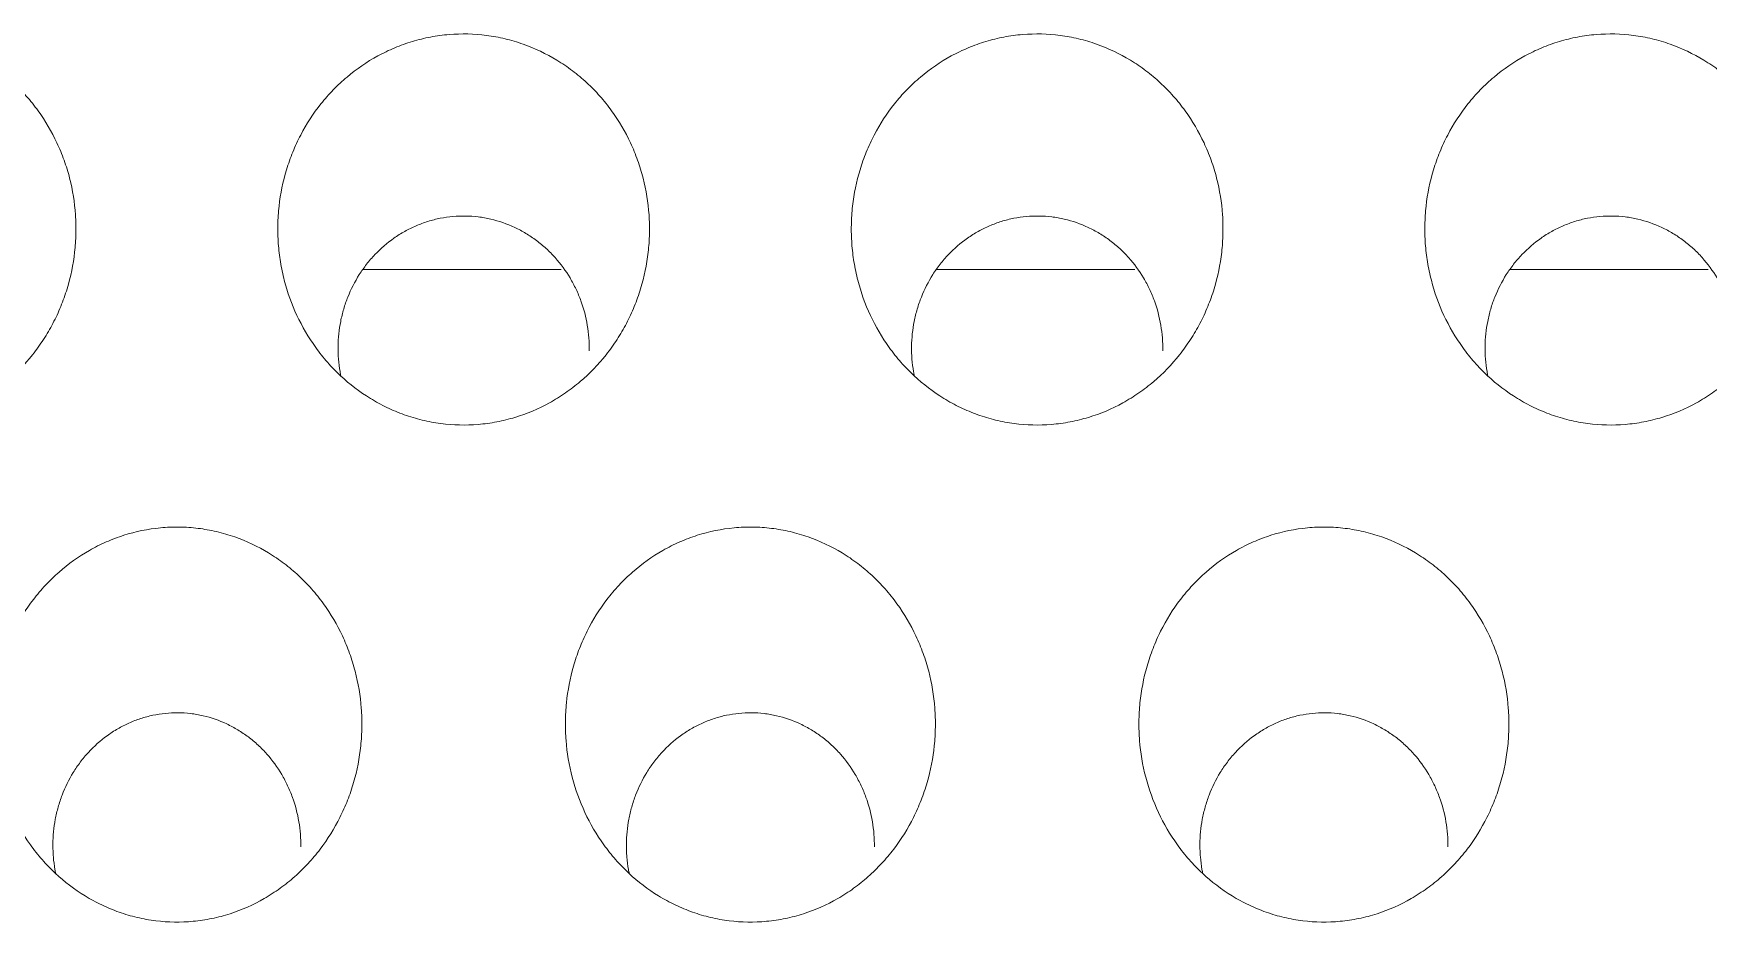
# Model space of a CAD drawing. Header units: inches. Extents: x 3778 to 56227, y -16914 to 35091.
# Drawn here: x 42605.61 to 42614.34, y -12669.03 to -12664.4 of the extents above; entities that cross this region are included whole.
import ezdxf

# ---------------------------------------------------------------- set-up
doc = ezdxf.new("R2010")
doc.units = ezdxf.units.IN
doc.header["$LTSCALE"] = 100
doc.header["$MEASUREMENT"] = 0
doc.layers.add('2-con', color=2, linetype='Continuous')
doc.layers.add('mark-B', color=2, linetype='Continuous', lineweight=20)

# ---------------------------------------------------------------- blocks, each defined once
blk = doc.blocks.new('무풍1WAY 대형')
at = {"layer": 'mark-B'}
for p, q in [((70.7452, -413.3262), (69.7116, -413.3262)), ((73.7329, -413.3262), (72.6993, -413.3262)), ((76.7206, -413.3262), (75.687, -413.3262))]:
    blk.add_line(p, q, dxfattribs=at)
for points, knots in [([(72.4768, -410.3292), (72.5153, -410.3826), (72.5479, -410.4387), (72.6027, -410.5559), (72.6249, -410.617), (72.6582, -410.7441), (72.6689, -410.8083), (72.6765, -410.9052), (72.6776, -410.9377), (72.677, -410.9866), (72.6765, -411.0029), (72.6747, -411.0357), (72.6734, -411.0521), (72.6652, -411.1334), (72.6529, -411.197), (72.6261, -411.2905), (72.6157, -411.3213), (72.592, -411.3821), (72.5786, -411.4123), (72.5348, -411.4998), (72.5006, -411.5547), (72.4414, -411.632), (72.4204, -411.6569), (72.3869, -411.6929), (72.3753, -411.7047), (72.3519, -411.7275), (72.3399, -411.7386), (72.2787, -411.7923), (72.2261, -411.83), (72.1553, -411.8703), (72.1409, -411.878), (72.1116, -411.8928), (72.0966, -411.8998), (72.0516, -411.9196), (72.021, -411.9311), (71.9282, -411.9606), (71.8645, -411.9737), (71.7825, -411.9815), (71.766, -411.9826), (71.7333, -411.9839), (71.717, -411.9841), (71.6681, -411.9834), (71.6033, -411.979), (71.539, -411.9676), (71.491, -411.9564), (71.475, -411.9522), (71.4435, -411.9431), (71.4279, -411.9381), (71.3509, -411.9112), (71.2921, -411.8834), (71.222, -411.841), (71.2081, -411.8321), (71.1809, -411.8136), (71.141, -411.785), (71.0787, -411.7327), (71.0332, -411.6861), (70.9899, -411.6372), (70.9693, -411.6114), (70.9117, -411.5319), (70.8789, -411.4759), (70.8443, -411.4022), (70.8378, -411.3873), (70.8253, -411.3571), (70.8194, -411.3417), (70.8027, -411.2954), (70.793, -411.2642), (70.7685, -411.1698), (70.7579, -411.1058), (70.7505, -411.0081), (70.7495, -410.9751), (70.7505, -410.9098), (70.7524, -410.8774), (70.7624, -410.7806), (70.7747, -410.7169), (70.7975, -410.6382), (70.8025, -410.6225), (70.813, -410.5914), (70.8298, -410.5454), (70.8496, -410.5009), (70.8931, -410.414), (70.9273, -410.3588), (70.9871, -410.2803), (71.0082, -410.2552), (71.0525, -410.2075), (71.0989, -410.1622), (71.1495, -410.1216), (71.1892, -410.093), (71.2027, -410.0838), (71.2303, -410.066), (71.2444, -410.0574), (71.3155, -410.0165), (71.3749, -409.9902), (71.4678, -409.9603), (71.4993, -409.952), (71.5477, -409.942), (71.564, -409.9391), (71.5964, -409.9342), (71.6126, -409.9322), (71.6937, -409.9246), (71.7588, -409.9254), (71.8402, -409.9355), (71.8566, -409.938), (71.8889, -409.9438), (71.937, -409.9538), (72.0151, -409.9768), (72.0754, -410.0018), (72.1198, -410.0229), (72.1345, -410.0304), (72.1634, -410.0461), (72.1776, -410.0543), (72.2473, -410.0971), (72.299, -410.1366), (72.3708, -410.2036), (72.3937, -410.2273), (72.4371, -410.2767), (72.4576, -410.3025), (72.4768, -410.3292)], [0, 0, 0, 0, 0.03125, 0.03125, 0.0625, 0.0625, 0.09375, 0.09375, 0.109375, 0.109375, 0.117188, 0.117188, 0.125, 0.125, 0.15625, 0.15625, 0.171875, 0.171875, 0.1875, 0.1875, 0.21875, 0.21875, 0.234375, 0.234375, 0.242188, 0.242188, 0.25, 0.25, 0.28125, 0.28125, 0.289063, 0.289063, 0.296875, 0.296875, 0.3125, 0.3125, 0.34375, 0.34375, 0.351563, 0.351563, 0.359375, 0.359375, 0.375, 0.390625, 0.390625, 0.398438, 0.398438, 0.40625, 0.40625, 0.4375, 0.4375, 0.445313, 0.445313, 0.453125, 0.46875, 0.484375, 0.484375, 0.5, 0.5, 0.53125, 0.53125, 0.539063, 0.539063, 0.546875, 0.546875, 0.5625, 0.5625, 0.59375, 0.59375, 0.609375, 0.609375, 0.625, 0.625, 0.65625, 0.65625, 0.664063, 0.664063, 0.671875, 0.6875, 0.6875, 0.71875, 0.71875, 0.734375, 0.734375, 0.75, 0.765625, 0.765625, 0.773438, 0.773438, 0.78125, 0.78125, 0.8125, 0.8125, 0.828125, 0.828125, 0.835938, 0.835938, 0.84375, 0.84375, 0.875, 0.875, 0.882813, 0.882813, 0.890625, 0.90625, 0.921875, 0.921875, 0.929688, 0.929688, 0.9375, 0.9375, 0.96875, 0.96875, 0.984375, 0.984375, 1, 1, 1, 1]), ([(75.4644, -410.3292), (75.5028, -410.3826), (75.5355, -410.4387), (75.5903, -410.5559), (75.6124, -410.617), (75.6457, -410.7441), (75.6565, -410.8083), (75.664, -410.9052), (75.6651, -410.9377), (75.6646, -410.9866), (75.664, -411.0029), (75.6622, -411.0357), (75.6609, -411.0521), (75.6527, -411.1334), (75.6405, -411.197), (75.6136, -411.2905), (75.6032, -411.3213), (75.5795, -411.3821), (75.5662, -411.4123), (75.5224, -411.4998), (75.4881, -411.5547), (75.429, -411.632), (75.408, -411.6569), (75.3744, -411.6929), (75.3629, -411.7047), (75.3394, -411.7275), (75.3274, -411.7386), (75.2663, -411.7923), (75.2136, -411.83), (75.1428, -411.8703), (75.1284, -411.878), (75.0991, -411.8928), (75.0842, -411.8998), (75.0391, -411.9196), (75.0086, -411.9311), (74.9157, -411.9606), (74.852, -411.9737), (74.77, -411.9815), (74.7536, -411.9826), (74.7209, -411.9839), (74.7045, -411.9841), (74.6557, -411.9834), (74.5908, -411.979), (74.5265, -411.9676), (74.4785, -411.9564), (74.4625, -411.9522), (74.431, -411.9431), (74.4154, -411.9381), (74.3384, -411.9112), (74.2796, -411.8834), (74.2095, -411.841), (74.1957, -411.8321), (74.1685, -411.8136), (74.1286, -411.785), (74.0663, -411.7327), (74.0208, -411.6861), (73.9775, -411.6372), (73.9568, -411.6114), (73.8993, -411.5319), (73.8664, -411.4759), (73.8319, -411.4022), (73.8253, -411.3873), (73.8128, -411.3571), (73.8069, -411.3417), (73.7902, -411.2954), (73.7806, -411.2642), (73.756, -411.1698), (73.7454, -411.1058), (73.7381, -411.0081), (73.7371, -410.9751), (73.738, -410.9098), (73.7399, -410.8774), (73.75, -410.7806), (73.7623, -410.7169), (73.7851, -410.6382), (73.79, -410.6225), (73.8005, -410.5914), (73.8173, -410.5454), (73.8371, -410.5009), (73.8806, -410.414), (73.9149, -410.3588), (73.9747, -410.2803), (73.9958, -410.2552), (74.04, -410.2075), (74.0864, -410.1622), (74.1371, -410.1216), (74.1768, -410.093), (74.1903, -410.0838), (74.2179, -410.066), (74.232, -410.0574), (74.3031, -410.0165), (74.3625, -409.9902), (74.4553, -409.9603), (74.4869, -409.952), (74.5353, -409.942), (74.5515, -409.9391), (74.5839, -409.9342), (74.6002, -409.9322), (74.6813, -409.9246), (74.7463, -409.9254), (74.8278, -409.9355), (74.8441, -409.938), (74.8765, -409.9438), (74.9246, -409.9538), (75.0027, -409.9768), (75.063, -410.0018), (75.1074, -410.0229), (75.122, -410.0304), (75.151, -410.0461), (75.1652, -410.0543), (75.2349, -410.0971), (75.2866, -410.1366), (75.3583, -410.2036), (75.3813, -410.2273), (75.4247, -410.2767), (75.4451, -410.3025), (75.4644, -410.3292)], [0, 0, 0, 0, 0.03125, 0.03125, 0.0625, 0.0625, 0.09375, 0.09375, 0.109375, 0.109375, 0.117187, 0.117187, 0.125, 0.125, 0.15625, 0.15625, 0.171875, 0.171875, 0.1875, 0.1875, 0.21875, 0.21875, 0.234375, 0.234375, 0.242187, 0.242187, 0.25, 0.25, 0.28125, 0.28125, 0.289062, 0.289062, 0.296875, 0.296875, 0.3125, 0.3125, 0.34375, 0.34375, 0.351562, 0.351562, 0.359375, 0.359375, 0.375, 0.390625, 0.390625, 0.398437, 0.398437, 0.40625, 0.40625, 0.4375, 0.4375, 0.445312, 0.445312, 0.453125, 0.46875, 0.484375, 0.484375, 0.5, 0.5, 0.53125, 0.53125, 0.539062, 0.539062, 0.546875, 0.546875, 0.5625, 0.5625, 0.59375, 0.59375, 0.609375, 0.609375, 0.625, 0.625, 0.65625, 0.65625, 0.664062, 0.664062, 0.671875, 0.6875, 0.6875, 0.71875, 0.71875, 0.734375, 0.734375, 0.75, 0.765625, 0.765625, 0.773438, 0.773438, 0.78125, 0.78125, 0.8125, 0.8125, 0.828125, 0.828125, 0.835938, 0.835938, 0.84375, 0.84375, 0.875, 0.875, 0.882813, 0.882813, 0.890625, 0.90625, 0.921875, 0.921875, 0.929688, 0.929688, 0.9375, 0.9375, 0.96875, 0.96875, 0.984375, 0.984375, 1, 1, 1, 1]), ([(78.4519, -410.3292), (78.4903, -410.3826), (78.523, -410.4387), (78.5778, -410.5559), (78.6, -410.617), (78.6333, -410.7441), (78.644, -410.8083), (78.6516, -410.9052), (78.6527, -410.9377), (78.6521, -410.9866), (78.6516, -411.0029), (78.6498, -411.0357), (78.6485, -411.0521), (78.6403, -411.1334), (78.628, -411.197), (78.6012, -411.2905), (78.5908, -411.3213), (78.5671, -411.3821), (78.5537, -411.4123), (78.5099, -411.4998), (78.4757, -411.5547), (78.4165, -411.632), (78.3955, -411.6569), (78.362, -411.6929), (78.3504, -411.7047), (78.3269, -411.7275), (78.315, -411.7386), (78.2538, -411.7923), (78.2011, -411.83), (78.1304, -411.8703), (78.116, -411.878), (78.0867, -411.8928), (78.0717, -411.8998), (78.0266, -411.9196), (77.9961, -411.9311), (77.9033, -411.9606), (77.8396, -411.9737), (77.7576, -411.9815), (77.7411, -411.9826), (77.7084, -411.9839), (77.6921, -411.9841), (77.6432, -411.9834), (77.5784, -411.979), (77.5141, -411.9676), (77.4661, -411.9564), (77.4501, -411.9522), (77.4186, -411.9431), (77.403, -411.9381), (77.326, -411.9112), (77.2672, -411.8834), (77.1971, -411.841), (77.1832, -411.8321), (77.156, -411.8136), (77.1161, -411.785), (77.0538, -411.7327), (77.0083, -411.6861), (76.965, -411.6372), (76.9444, -411.6114), (76.8868, -411.5319), (76.854, -411.4759), (76.8194, -411.4022), (76.8129, -411.3873), (76.8004, -411.3571), (76.7944, -411.3417), (76.7778, -411.2954), (76.7681, -411.2642), (76.7436, -411.1698), (76.733, -411.1058), (76.7256, -411.0081), (76.7246, -410.9751), (76.7256, -410.9098), (76.7275, -410.8774), (76.7375, -410.7806), (76.7498, -410.7169), (76.7726, -410.6382), (76.7776, -410.6225), (76.7881, -410.5914), (76.8049, -410.5454), (76.8247, -410.5009), (76.8682, -410.414), (76.9024, -410.3588), (76.9622, -410.2803), (76.9833, -410.2552), (77.0276, -410.2075), (77.074, -410.1622), (77.1246, -410.1216), (77.1643, -410.093), (77.1778, -410.0838), (77.2054, -410.066), (77.2195, -410.0574), (77.2906, -410.0165), (77.35, -409.9902), (77.4429, -409.9603), (77.4744, -409.952), (77.5228, -409.942), (77.5391, -409.9391), (77.5715, -409.9342), (77.5877, -409.9322), (77.6688, -409.9246), (77.7339, -409.9254), (77.8153, -409.9355), (77.8317, -409.938), (77.864, -409.9438), (77.9121, -409.9538), (77.9902, -409.9768), (78.0505, -410.0018), (78.0949, -410.0229), (78.1096, -410.0304), (78.1385, -410.0461), (78.1527, -410.0543), (78.2224, -410.0971), (78.2741, -410.1366), (78.3458, -410.2036), (78.3688, -410.2273), (78.4122, -410.2767), (78.4327, -410.3025), (78.4519, -410.3292)], [0, 0, 0, 0, 0.03125, 0.03125, 0.0625, 0.0625, 0.09375, 0.09375, 0.109375, 0.109375, 0.117188, 0.117188, 0.125, 0.125, 0.15625, 0.15625, 0.171875, 0.171875, 0.1875, 0.1875, 0.21875, 0.21875, 0.234375, 0.234375, 0.242188, 0.242188, 0.25, 0.25, 0.28125, 0.28125, 0.289063, 0.289063, 0.296875, 0.296875, 0.3125, 0.3125, 0.34375, 0.34375, 0.351563, 0.351563, 0.359375, 0.359375, 0.375, 0.390625, 0.390625, 0.398438, 0.398438, 0.40625, 0.40625, 0.4375, 0.4375, 0.445313, 0.445313, 0.453125, 0.46875, 0.484375, 0.484375, 0.5, 0.5, 0.53125, 0.53125, 0.539063, 0.539063, 0.546875, 0.546875, 0.5625, 0.5625, 0.59375, 0.59375, 0.609375, 0.609375, 0.625, 0.625, 0.65625, 0.65625, 0.664063, 0.664063, 0.671875, 0.6875, 0.6875, 0.71875, 0.71875, 0.734375, 0.734375, 0.75, 0.765625, 0.765625, 0.773437, 0.773437, 0.78125, 0.78125, 0.8125, 0.8125, 0.828125, 0.828125, 0.835937, 0.835937, 0.84375, 0.84375, 0.875, 0.875, 0.882812, 0.882812, 0.890625, 0.90625, 0.921875, 0.921875, 0.929687, 0.929687, 0.9375, 0.9375, 0.96875, 0.96875, 0.984375, 0.984375, 1, 1, 1, 1]), ([(72.3448, -410.1795), (72.3462, -410.1866), (72.3475, -410.1937), (72.3525, -410.2223), (72.3552, -410.244), (72.3579, -410.2769), (72.3585, -410.2879), (72.3593, -410.3099), (72.3595, -410.3209), (72.3591, -410.3756), (72.3549, -410.4189), (72.3429, -410.4833), (72.3379, -410.5046), (72.326, -410.547), (72.3191, -410.5679), (72.2956, -410.6291), (72.2765, -410.6681), (72.2479, -410.7146), (72.242, -410.7238), (72.2296, -410.742), (72.2232, -410.751), (72.2033, -410.7774), (72.1892, -410.7942), (72.145, -410.8424), (72.1126, -410.8714), (72.0594, -410.9101), (72.0407, -410.9222), (72.0027, -410.9443), (71.9639, -410.9642), (71.9232, -410.9799), (71.8817, -410.9934), (71.8604, -410.9991), (71.7954, -411.0128), (71.7519, -411.0171), (71.6864, -411.0166), (71.6645, -411.0152), (71.6316, -411.0113), (71.6206, -411.0097), (71.5989, -411.0059), (71.5882, -411.0038), (71.5348, -410.9915), (71.4935, -410.9772), (71.4436, -410.9538), (71.4337, -410.9488), (71.4143, -410.9384), (71.3856, -410.9221), (71.3404, -410.8915), (71.3068, -410.8634), (71.2745, -410.8335), (71.259, -410.8176), (71.2154, -410.7684), (71.1898, -410.733), (71.1619, -410.6859), (71.1565, -410.6763), (71.1462, -410.6568), (71.1413, -410.6469), (71.1272, -410.617), (71.1189, -410.5968), (71.0965, -410.5353), (71.0854, -410.4931), (71.0744, -410.4279), (71.0717, -410.406), (71.0682, -410.3621), (71.0675, -410.3401), (71.0677, -410.318)], [0, 0, 0, 0, 0.009669, 0.009669, 0.038797, 0.038797, 0.053361, 0.053361, 0.067924, 0.067924, 0.126179, 0.126179, 0.155306, 0.155306, 0.184434, 0.184434, 0.242688, 0.242688, 0.257252, 0.257252, 0.271816, 0.271816, 0.300943, 0.300943, 0.359198, 0.359198, 0.388325, 0.388325, 0.417453, 0.44658, 0.44658, 0.475707, 0.475707, 0.533962, 0.533962, 0.563089, 0.563089, 0.577653, 0.577653, 0.592217, 0.592217, 0.650472, 0.650472, 0.665035, 0.665035, 0.679599, 0.708726, 0.737854, 0.737854, 0.766981, 0.766981, 0.825236, 0.825236, 0.839799, 0.839799, 0.854363, 0.854363, 0.883491, 0.883491, 0.941745, 0.941745, 0.970873, 0.970873, 1, 1, 1, 1]), ([(75.3323, -410.1795), (75.3337, -410.1866), (75.3351, -410.1937), (75.34, -410.2223), (75.3428, -410.244), (75.3454, -410.2769), (75.3461, -410.2879), (75.3469, -410.3099), (75.3471, -410.3209), (75.3466, -410.3756), (75.3425, -410.4189), (75.3305, -410.4833), (75.3255, -410.5046), (75.3135, -410.547), (75.3066, -410.5679), (75.2832, -410.6291), (75.264, -410.6681), (75.2355, -410.7146), (75.2295, -410.7238), (75.2172, -410.742), (75.2107, -410.751), (75.1908, -410.7774), (75.1768, -410.7942), (75.1325, -410.8424), (75.1001, -410.8714), (75.0469, -410.9101), (75.0283, -410.9222), (74.9903, -410.9443), (74.9514, -410.9642), (74.9108, -410.9799), (74.8692, -410.9934), (74.8479, -410.9991), (74.783, -411.0128), (74.7395, -411.0171), (74.674, -411.0166), (74.6521, -411.0152), (74.6192, -411.0113), (74.6082, -411.0097), (74.5865, -411.0059), (74.5757, -411.0038), (74.5224, -410.9915), (74.4811, -410.9772), (74.4312, -410.9538), (74.4213, -410.9488), (74.4018, -410.9384), (74.3732, -410.9221), (74.328, -410.8915), (74.2944, -410.8634), (74.2621, -410.8335), (74.2466, -410.8176), (74.2029, -410.7684), (74.1773, -410.733), (74.1494, -410.6859), (74.1441, -410.6763), (74.1338, -410.6568), (74.1288, -410.6469), (74.1148, -410.617), (74.1064, -410.5968), (74.0841, -410.5353), (74.073, -410.4931), (74.0619, -410.4279), (74.0592, -410.406), (74.0558, -410.3621), (74.0551, -410.3401), (74.0553, -410.318)], [0, 0, 0, 0, 0.009669, 0.009669, 0.038797, 0.038797, 0.053361, 0.053361, 0.067924, 0.067924, 0.126179, 0.126179, 0.155306, 0.155306, 0.184434, 0.184434, 0.242688, 0.242688, 0.257252, 0.257252, 0.271816, 0.271816, 0.300943, 0.300943, 0.359198, 0.359198, 0.388325, 0.388325, 0.417453, 0.44658, 0.44658, 0.475707, 0.475707, 0.533962, 0.533962, 0.563089, 0.563089, 0.577653, 0.577653, 0.592217, 0.592217, 0.650472, 0.650472, 0.665035, 0.665035, 0.679599, 0.708726, 0.737854, 0.737854, 0.766981, 0.766981, 0.825236, 0.825236, 0.839799, 0.839799, 0.854363, 0.854363, 0.883491, 0.883491, 0.941745, 0.941745, 0.970873, 0.970873, 1, 1, 1, 1]), ([(78.3199, -410.1795), (78.3213, -410.1866), (78.3226, -410.1937), (78.3275, -410.2223), (78.3303, -410.244), (78.333, -410.2769), (78.3336, -410.2879), (78.3344, -410.3099), (78.3346, -410.3209), (78.3342, -410.3756), (78.33, -410.4189), (78.318, -410.4833), (78.313, -410.5046), (78.3011, -410.547), (78.2942, -410.5679), (78.2707, -410.6291), (78.2516, -410.6681), (78.223, -410.7146), (78.2171, -410.7238), (78.2047, -410.742), (78.1983, -410.751), (78.1784, -410.7774), (78.1643, -410.7942), (78.1201, -410.8424), (78.0877, -410.8714), (78.0345, -410.9101), (78.0158, -410.9222), (77.9778, -410.9443), (77.9389, -410.9642), (77.8983, -410.9799), (77.8567, -410.9934), (77.8355, -410.9991), (77.7705, -411.0128), (77.727, -411.0171), (77.6615, -411.0166), (77.6396, -411.0152), (77.6067, -411.0113), (77.5957, -411.0097), (77.574, -411.0059), (77.5633, -411.0038), (77.5099, -410.9915), (77.4686, -410.9772), (77.4187, -410.9538), (77.4088, -410.9488), (77.3894, -410.9384), (77.3607, -410.9221), (77.3155, -410.8915), (77.2819, -410.8634), (77.2496, -410.8335), (77.2341, -410.8176), (77.1905, -410.7684), (77.1649, -410.733), (77.137, -410.6859), (77.1316, -410.6763), (77.1213, -410.6568), (77.1164, -410.6469), (77.1023, -410.617), (77.094, -410.5968), (77.0716, -410.5353), (77.0605, -410.4931), (77.0495, -410.4279), (77.0468, -410.406), (77.0433, -410.3621), (77.0426, -410.3401), (77.0428, -410.318)], [0, 0, 0, 0, 0.009669, 0.009669, 0.038797, 0.038797, 0.053361, 0.053361, 0.067924, 0.067924, 0.126179, 0.126179, 0.155306, 0.155306, 0.184434, 0.184434, 0.242688, 0.242688, 0.257252, 0.257252, 0.271816, 0.271816, 0.300943, 0.300943, 0.359198, 0.359198, 0.388325, 0.388325, 0.417453, 0.44658, 0.44658, 0.475707, 0.475707, 0.533962, 0.533962, 0.563089, 0.563089, 0.577653, 0.577653, 0.592217, 0.592217, 0.650472, 0.650472, 0.665035, 0.665035, 0.679599, 0.708726, 0.737854, 0.737854, 0.766981, 0.766981, 0.825236, 0.825236, 0.839799, 0.839799, 0.854363, 0.854363, 0.883491, 0.883491, 0.941745, 0.941745, 0.970873, 0.970873, 1, 1, 1, 1]), ([(70.9903, -412.9192), (71.0287, -412.9724), (71.0613, -413.0283), (71.1157, -413.145), (71.1376, -413.2059), (71.1621, -413.3009), (71.1688, -413.3328), (71.1792, -413.3967), (71.1867, -413.4609), (71.1884, -413.5256), (71.1874, -413.5743), (71.1867, -413.5905), (71.1846, -413.6231), (71.1831, -413.6394), (71.1741, -413.7203), (71.1611, -413.7836), (71.133, -413.8762), (71.1222, -413.9068), (71.1037, -413.952), (71.0972, -413.967), (71.0834, -413.9967), (71.0762, -414.0113), (71.0386, -414.0832), (71.0035, -414.1373), (70.943, -414.2133), (70.9216, -414.2377), (70.8874, -414.273), (70.8757, -414.2845), (70.8518, -414.3067), (70.8397, -414.3175), (70.7777, -414.3698), (70.7244, -414.4064), (70.6529, -414.4454), (70.6384, -414.4528), (70.6088, -414.467), (70.5938, -414.4738), (70.5486, -414.4926), (70.4874, -414.5145), (70.4244, -414.5299), (70.3765, -414.539), (70.3605, -414.5416), (70.3281, -414.546), (70.3117, -414.5478), (70.2298, -414.5545), (70.1648, -414.5529), (70.0682, -414.5403), (70.0361, -414.5344), (69.9883, -414.523), (69.9723, -414.5187), (69.941, -414.5095), (69.9254, -414.5044), (69.8487, -414.4773), (69.7901, -414.4495), (69.7202, -414.4071), (69.7064, -414.3982), (69.6793, -414.3798), (69.6395, -414.3513), (69.5774, -414.2992), (69.532, -414.2528), (69.4996, -414.2162), (69.4891, -414.2038), (69.4686, -414.1782), (69.4587, -414.1652), (69.4108, -414.0992), (69.3781, -414.0434), (69.3369, -413.9553), (69.3245, -413.9252), (69.3024, -413.8636), (69.2929, -413.8325), (69.2689, -413.7384), (69.2586, -413.6746), (69.252, -413.5773), (69.2512, -413.5445), (69.2527, -413.4794), (69.2549, -413.4471), (69.266, -413.3509), (69.279, -413.2875), (69.3028, -413.2094), (69.308, -413.1938), (69.3189, -413.1631), (69.3364, -413.1175), (69.3704, -413.0442), (69.403, -412.9884), (69.4294, -412.9476), (69.4385, -412.9341), (69.4576, -412.9076), (69.4674, -412.8946), (69.5184, -412.8303), (69.5634, -412.7837), (69.6373, -412.7209), (69.663, -412.7011), (69.7032, -412.6733), (69.7169, -412.6643), (69.7448, -412.647), (69.759, -412.6388), (69.8306, -412.5994), (69.8903, -412.5742), (69.9835, -412.5459), (70.0153, -412.538), (70.0799, -412.5257), (70.1123, -412.5213), (70.2094, -412.5133), (70.2744, -412.5148), (70.3557, -412.5255), (70.372, -412.5281), (70.4042, -412.5341), (70.4521, -412.5444), (70.5299, -412.5677), (70.59, -412.5927), (70.6343, -412.6139), (70.6489, -412.6214), (70.6777, -412.6371), (70.6919, -412.6453), (70.7614, -412.688), (70.8129, -412.7273), (70.8845, -412.7941), (70.9074, -412.8177), (70.9507, -412.8669), (70.9711, -412.8926), (70.9903, -412.9192)], [0, 0, 0, 0, 0.03125, 0.03125, 0.0625, 0.0625, 0.078125, 0.078125, 0.09375, 0.109375, 0.109375, 0.117187, 0.117187, 0.125, 0.125, 0.15625, 0.15625, 0.171875, 0.171875, 0.179687, 0.179687, 0.1875, 0.1875, 0.21875, 0.21875, 0.234375, 0.234375, 0.242187, 0.242187, 0.25, 0.25, 0.28125, 0.28125, 0.289062, 0.289062, 0.296875, 0.296875, 0.3125, 0.328125, 0.328125, 0.335937, 0.335937, 0.34375, 0.34375, 0.375, 0.375, 0.390625, 0.390625, 0.398437, 0.398437, 0.40625, 0.40625, 0.4375, 0.4375, 0.445312, 0.445312, 0.453125, 0.46875, 0.484375, 0.484375, 0.492187, 0.492187, 0.5, 0.5, 0.53125, 0.53125, 0.546875, 0.546875, 0.5625, 0.5625, 0.59375, 0.59375, 0.609375, 0.609375, 0.625, 0.625, 0.65625, 0.65625, 0.664062, 0.664062, 0.671875, 0.6875, 0.703125, 0.703125, 0.710937, 0.710937, 0.71875, 0.71875, 0.75, 0.75, 0.765625, 0.765625, 0.773437, 0.773437, 0.78125, 0.78125, 0.8125, 0.8125, 0.828125, 0.828125, 0.84375, 0.84375, 0.875, 0.875, 0.882812, 0.882812, 0.890625, 0.90625, 0.921875, 0.921875, 0.929687, 0.929687, 0.9375, 0.9375, 0.96875, 0.96875, 0.984375, 0.984375, 1, 1, 1, 1]), ([(73.9779, -412.9192), (74.0162, -412.9724), (74.0488, -413.0283), (74.1033, -413.145), (74.1251, -413.2059), (74.1497, -413.3009), (74.1564, -413.3328), (74.1668, -413.3967), (74.1742, -413.4609), (74.1759, -413.5256), (74.1749, -413.5743), (74.1742, -413.5905), (74.1721, -413.6231), (74.1707, -413.6394), (74.1616, -413.7203), (74.1486, -413.7836), (74.1205, -413.8762), (74.1097, -413.9068), (74.0913, -413.952), (74.0847, -413.967), (74.071, -413.9967), (74.0638, -414.0113), (74.0262, -414.0832), (73.991, -414.1373), (73.9306, -414.2133), (73.9091, -414.2377), (73.8749, -414.273), (73.8632, -414.2845), (73.8394, -414.3067), (73.8272, -414.3175), (73.7653, -414.3698), (73.712, -414.4064), (73.6405, -414.4454), (73.626, -414.4528), (73.5964, -414.467), (73.5814, -414.4738), (73.5361, -414.4926), (73.4749, -414.5145), (73.412, -414.5299), (73.3641, -414.539), (73.348, -414.5416), (73.3156, -414.546), (73.2993, -414.5478), (73.2174, -414.5545), (73.1524, -414.5529), (73.0558, -414.5403), (73.0237, -414.5344), (72.9758, -414.523), (72.9599, -414.5187), (72.9285, -414.5095), (72.913, -414.5044), (72.8363, -414.4773), (72.7777, -414.4495), (72.7078, -414.4071), (72.6939, -414.3982), (72.6668, -414.3798), (72.627, -414.3513), (72.5649, -414.2992), (72.5196, -414.2528), (72.4872, -414.2162), (72.4766, -414.2038), (72.4561, -414.1782), (72.4462, -414.1652), (72.3984, -414.0992), (72.3656, -414.0434), (72.3244, -413.9553), (72.312, -413.9252), (72.29, -413.8636), (72.2805, -413.8325), (72.2564, -413.7384), (72.2461, -413.6746), (72.2395, -413.5773), (72.2388, -413.5445), (72.2403, -413.4794), (72.2425, -413.4471), (72.2535, -413.3509), (72.2666, -413.2875), (72.2904, -413.2094), (72.2955, -413.1938), (72.3065, -413.1631), (72.3239, -413.1175), (72.358, -413.0442), (72.3905, -412.9884), (72.4169, -412.9476), (72.4261, -412.9341), (72.4451, -412.9076), (72.455, -412.8946), (72.5059, -412.8303), (72.5509, -412.7837), (72.6248, -412.7209), (72.6505, -412.7011), (72.6908, -412.6733), (72.7044, -412.6643), (72.7324, -412.647), (72.7466, -412.6388), (72.8181, -412.5994), (72.8778, -412.5742), (72.9711, -412.5459), (73.0028, -412.538), (73.0674, -412.5257), (73.0998, -412.5213), (73.197, -412.5133), (73.2619, -412.5148), (73.3433, -412.5255), (73.3595, -412.5281), (73.3918, -412.5341), (73.4397, -412.5444), (73.5174, -412.5677), (73.5775, -412.5927), (73.6218, -412.6139), (73.6365, -412.6214), (73.6653, -412.6371), (73.6794, -412.6453), (73.7489, -412.688), (73.8005, -412.7273), (73.872, -412.7941), (73.895, -412.8177), (73.9383, -412.8669), (73.9587, -412.8926), (73.9779, -412.9192)], [0, 0, 0, 0, 0.03125, 0.03125, 0.0625, 0.0625, 0.078125, 0.078125, 0.09375, 0.109375, 0.109375, 0.117188, 0.117188, 0.125, 0.125, 0.15625, 0.15625, 0.171875, 0.171875, 0.179688, 0.179688, 0.1875, 0.1875, 0.21875, 0.21875, 0.234375, 0.234375, 0.242188, 0.242188, 0.25, 0.25, 0.28125, 0.28125, 0.289063, 0.289063, 0.296875, 0.296875, 0.3125, 0.328125, 0.328125, 0.335938, 0.335938, 0.34375, 0.34375, 0.375, 0.375, 0.390625, 0.390625, 0.398438, 0.398438, 0.40625, 0.40625, 0.4375, 0.4375, 0.445313, 0.445313, 0.453125, 0.46875, 0.484375, 0.484375, 0.492188, 0.492188, 0.5, 0.5, 0.53125, 0.53125, 0.546875, 0.546875, 0.5625, 0.5625, 0.59375, 0.59375, 0.609375, 0.609375, 0.625, 0.625, 0.65625, 0.65625, 0.664063, 0.664063, 0.671875, 0.6875, 0.703125, 0.703125, 0.710938, 0.710938, 0.71875, 0.71875, 0.75, 0.75, 0.765625, 0.765625, 0.773438, 0.773438, 0.78125, 0.78125, 0.8125, 0.8125, 0.828125, 0.828125, 0.84375, 0.84375, 0.875, 0.875, 0.882813, 0.882813, 0.890625, 0.90625, 0.921875, 0.921875, 0.929688, 0.929688, 0.9375, 0.9375, 0.96875, 0.96875, 0.984375, 0.984375, 1, 1, 1, 1]), ([(76.9654, -412.9192), (77.0038, -412.9724), (77.0363, -413.0283), (77.0908, -413.145), (77.1127, -413.2059), (77.1372, -413.3009), (77.1439, -413.3328), (77.1543, -413.3967), (77.1618, -413.4609), (77.1635, -413.5256), (77.1625, -413.5743), (77.1618, -413.5905), (77.1597, -413.6231), (77.1582, -413.6394), (77.1492, -413.7203), (77.1362, -413.7836), (77.1081, -413.8762), (77.0973, -413.9068), (77.0788, -413.952), (77.0723, -413.967), (77.0585, -413.9967), (77.0513, -414.0113), (77.0137, -414.0832), (76.9786, -414.1373), (76.9181, -414.2133), (76.8967, -414.2377), (76.8625, -414.273), (76.8508, -414.2845), (76.8269, -414.3067), (76.8148, -414.3175), (76.7528, -414.3698), (76.6995, -414.4064), (76.628, -414.4454), (76.6135, -414.4528), (76.5839, -414.467), (76.5689, -414.4738), (76.5237, -414.4926), (76.4625, -414.5145), (76.3995, -414.5299), (76.3516, -414.539), (76.3356, -414.5416), (76.3032, -414.546), (76.2868, -414.5478), (76.2049, -414.5545), (76.1399, -414.5529), (76.0433, -414.5403), (76.0112, -414.5344), (75.9633, -414.523), (75.9474, -414.5187), (75.9161, -414.5095), (75.9005, -414.5044), (75.8238, -414.4773), (75.7652, -414.4495), (75.6953, -414.4071), (75.6815, -414.3982), (75.6544, -414.3798), (75.6146, -414.3513), (75.5525, -414.2992), (75.5071, -414.2528), (75.4747, -414.2162), (75.4642, -414.2038), (75.4437, -414.1782), (75.4338, -414.1652), (75.3859, -414.0992), (75.3532, -414.0434), (75.312, -413.9553), (75.2996, -413.9252), (75.2775, -413.8636), (75.268, -413.8325), (75.2439, -413.7384), (75.2337, -413.6746), (75.227, -413.5773), (75.2263, -413.5445), (75.2278, -413.4794), (75.23, -413.4471), (75.2411, -413.3509), (75.2541, -413.2875), (75.2779, -413.2094), (75.2831, -413.1938), (75.294, -413.1631), (75.3115, -413.1175), (75.3455, -413.0442), (75.378, -412.9884), (75.4045, -412.9476), (75.4136, -412.9341), (75.4326, -412.9076), (75.4425, -412.8946), (75.4935, -412.8303), (75.5385, -412.7837), (75.6124, -412.7209), (75.6381, -412.7011), (75.6783, -412.6733), (75.692, -412.6643), (75.7199, -412.647), (75.7341, -412.6388), (75.8057, -412.5994), (75.8654, -412.5742), (75.9586, -412.5459), (75.9903, -412.538), (76.055, -412.5257), (76.0874, -412.5213), (76.1845, -412.5133), (76.2495, -412.5148), (76.3308, -412.5255), (76.3471, -412.5281), (76.3793, -412.5341), (76.4272, -412.5444), (76.505, -412.5677), (76.5651, -412.5927), (76.6094, -412.6139), (76.624, -412.6214), (76.6528, -412.6371), (76.667, -412.6453), (76.7365, -412.688), (76.788, -412.7273), (76.8596, -412.7941), (76.8825, -412.8177), (76.9258, -412.8669), (76.9462, -412.8926), (76.9654, -412.9192)], [0, 0, 0, 0, 0.03125, 0.03125, 0.0625, 0.0625, 0.078125, 0.078125, 0.09375, 0.109375, 0.109375, 0.117188, 0.117188, 0.125, 0.125, 0.15625, 0.15625, 0.171875, 0.171875, 0.179688, 0.179688, 0.1875, 0.1875, 0.21875, 0.21875, 0.234375, 0.234375, 0.242188, 0.242188, 0.25, 0.25, 0.28125, 0.28125, 0.289063, 0.289063, 0.296875, 0.296875, 0.3125, 0.328125, 0.328125, 0.335938, 0.335938, 0.34375, 0.34375, 0.375, 0.375, 0.390625, 0.390625, 0.398438, 0.398438, 0.40625, 0.40625, 0.4375, 0.4375, 0.445313, 0.445313, 0.453125, 0.46875, 0.484375, 0.484375, 0.492187, 0.492187, 0.5, 0.5, 0.53125, 0.53125, 0.546875, 0.546875, 0.5625, 0.5625, 0.59375, 0.59375, 0.609375, 0.609375, 0.625, 0.625, 0.65625, 0.65625, 0.664062, 0.664062, 0.671875, 0.6875, 0.703125, 0.703125, 0.710937, 0.710937, 0.71875, 0.71875, 0.75, 0.75, 0.765625, 0.765625, 0.773437, 0.773437, 0.78125, 0.78125, 0.8125, 0.8125, 0.828125, 0.828125, 0.84375, 0.84375, 0.875, 0.875, 0.882812, 0.882812, 0.890625, 0.90625, 0.921875, 0.921875, 0.929687, 0.929687, 0.9375, 0.9375, 0.96875, 0.96875, 0.984375, 0.984375, 1, 1, 1, 1]), ([(79.953, -412.9192), (79.9913, -412.9724), (80.0239, -413.0283), (80.0784, -413.145), (80.1002, -413.2059), (80.1248, -413.3009), (80.1315, -413.3328), (80.1419, -413.3967), (80.1493, -413.4609), (80.151, -413.5256), (80.15, -413.5743), (80.1493, -413.5905), (80.1472, -413.6231), (80.1458, -413.6394), (80.1367, -413.7203), (80.1237, -413.7836), (80.0956, -413.8762), (80.0848, -413.9068), (80.0664, -413.952), (80.0598, -413.967), (80.0461, -413.9967), (80.0389, -414.0113), (80.0013, -414.0832), (79.9661, -414.1373), (79.9057, -414.2133), (79.8842, -414.2377), (79.85, -414.273), (79.8383, -414.2845), (79.8145, -414.3067), (79.8023, -414.3175), (79.7404, -414.3698), (79.6871, -414.4064), (79.6156, -414.4454), (79.601, -414.4528), (79.5715, -414.467), (79.5565, -414.4738), (79.5112, -414.4926), (79.45, -414.5145), (79.3871, -414.5299), (79.3392, -414.539), (79.3231, -414.5416), (79.2907, -414.546), (79.2744, -414.5478), (79.1924, -414.5545), (79.1275, -414.5529), (79.0309, -414.5403), (78.9988, -414.5344), (78.9509, -414.523), (78.935, -414.5187), (78.9036, -414.5095), (78.8881, -414.5044), (78.8114, -414.4773), (78.7527, -414.4495), (78.6829, -414.4071), (78.669, -414.3982), (78.6419, -414.3798), (78.6021, -414.3513), (78.54, -414.2992), (78.4946, -414.2528), (78.4623, -414.2162), (78.4517, -414.2038), (78.4312, -414.1782), (78.4213, -414.1652), (78.3735, -414.0992), (78.3407, -414.0434), (78.2995, -413.9553), (78.2871, -413.9252), (78.2651, -413.8636), (78.2556, -413.8325), (78.2315, -413.7384), (78.2212, -413.6746), (78.2146, -413.5773), (78.2139, -413.5445), (78.2154, -413.4794), (78.2176, -413.4471), (78.2286, -413.3509), (78.2417, -413.2875), (78.2655, -413.2094), (78.2706, -413.1938), (78.2816, -413.1631), (78.299, -413.1175), (78.3331, -413.0442), (78.3656, -412.9884), (78.392, -412.9476), (78.4012, -412.9341), (78.4202, -412.9076), (78.4301, -412.8946), (78.481, -412.8303), (78.526, -412.7837), (78.5999, -412.7209), (78.6256, -412.7011), (78.6659, -412.6733), (78.6795, -412.6643), (78.7075, -412.647), (78.7217, -412.6388), (78.7932, -412.5994), (78.8529, -412.5742), (78.9462, -412.5459), (78.9779, -412.538), (79.0425, -412.5257), (79.0749, -412.5213), (79.1721, -412.5133), (79.237, -412.5148), (79.3183, -412.5255), (79.3346, -412.5281), (79.3668, -412.5341), (79.4147, -412.5444), (79.4925, -412.5677), (79.5526, -412.5927), (79.5969, -412.6139), (79.6116, -412.6214), (79.6404, -412.6371), (79.6545, -412.6453), (79.724, -412.688), (79.7756, -412.7273), (79.8471, -412.7941), (79.8701, -412.8177), (79.9134, -412.8669), (79.9338, -412.8926), (79.953, -412.9192)], [0, 0, 0, 0, 0.03125, 0.03125, 0.0625, 0.0625, 0.078125, 0.078125, 0.09375, 0.109375, 0.109375, 0.117188, 0.117188, 0.125, 0.125, 0.15625, 0.15625, 0.171875, 0.171875, 0.179688, 0.179688, 0.1875, 0.1875, 0.21875, 0.21875, 0.234375, 0.234375, 0.242188, 0.242188, 0.25, 0.25, 0.28125, 0.28125, 0.289063, 0.289063, 0.296875, 0.296875, 0.3125, 0.328125, 0.328125, 0.335938, 0.335938, 0.34375, 0.34375, 0.375, 0.375, 0.390625, 0.390625, 0.398438, 0.398438, 0.40625, 0.40625, 0.4375, 0.4375, 0.445313, 0.445313, 0.453125, 0.46875, 0.484375, 0.484375, 0.492188, 0.492188, 0.5, 0.5, 0.53125, 0.53125, 0.546875, 0.546875, 0.5625, 0.5625, 0.59375, 0.59375, 0.609375, 0.609375, 0.625, 0.625, 0.65625, 0.65625, 0.664063, 0.664063, 0.671875, 0.6875, 0.703125, 0.703125, 0.710937, 0.710937, 0.71875, 0.71875, 0.75, 0.75, 0.765625, 0.765625, 0.773437, 0.773437, 0.78125, 0.78125, 0.8125, 0.8125, 0.828125, 0.828125, 0.84375, 0.84375, 0.875, 0.875, 0.882812, 0.882812, 0.890625, 0.90625, 0.921875, 0.921875, 0.929687, 0.929687, 0.9375, 0.9375, 0.96875, 0.96875, 0.984375, 0.984375, 1, 1, 1, 1]), ([(70.8596, -412.771), (70.8611, -412.7785), (70.8625, -412.786), (70.8675, -412.8151), (70.8701, -412.8369), (70.8735, -412.8808), (70.8742, -412.9031), (70.8733, -412.969), (70.8688, -413.0125), (70.8561, -413.0769), (70.8509, -413.0983), (70.8384, -413.1407), (70.8311, -413.1616), (70.8068, -413.2227), (70.7869, -413.2617), (70.7575, -413.308), (70.7514, -413.3171), (70.7387, -413.3351), (70.732, -413.3441), (70.7116, -413.3702), (70.6972, -413.3869), (70.6519, -413.4345), (70.6188, -413.4631), (70.5646, -413.5012), (70.5457, -413.5131), (70.5072, -413.5346), (70.4677, -413.5539), (70.4266, -413.5692), (70.3951, -413.579), (70.3845, -413.582), (70.363, -413.5874), (70.3522, -413.5899), (70.2977, -413.6007), (70.2539, -413.6046), (70.1879, -413.6036), (70.1659, -413.6021), (70.1328, -413.598), (70.1218, -413.5964), (70.1, -413.5925), (70.0892, -413.5903), (70.0355, -413.5778), (69.994, -413.5634), (69.9438, -413.5399), (69.9338, -413.5349), (69.9143, -413.5245), (69.8854, -413.5082), (69.8399, -413.4775), (69.8061, -413.4494), (69.7735, -413.4196), (69.7579, -413.4037), (69.7138, -413.3544), (69.6879, -413.319), (69.6598, -413.2717), (69.6544, -413.2621), (69.644, -413.2426), (69.639, -413.2327), (69.6248, -413.2027), (69.6164, -413.1824), (69.5939, -413.1206), (69.5828, -413.0783), (69.5719, -413.0129), (69.5692, -412.9909), (69.566, -412.9468), (69.5653, -412.9247), (69.5657, -412.9025)], [0, 0, 0, 0, 0.010161, 0.010161, 0.039274, 0.039274, 0.068387, 0.068387, 0.126613, 0.126613, 0.155725, 0.155725, 0.184838, 0.184838, 0.243064, 0.243064, 0.257621, 0.257621, 0.272177, 0.272177, 0.30129, 0.30129, 0.359516, 0.359516, 0.388629, 0.388629, 0.417742, 0.446855, 0.446855, 0.461411, 0.461411, 0.475968, 0.475968, 0.534193, 0.534193, 0.563306, 0.563306, 0.577863, 0.577863, 0.592419, 0.592419, 0.650645, 0.650645, 0.665201, 0.665201, 0.679758, 0.708871, 0.737984, 0.737984, 0.767097, 0.767097, 0.825323, 0.825323, 0.839879, 0.839879, 0.854435, 0.854435, 0.883548, 0.883548, 0.941774, 0.941774, 0.970887, 0.970887, 1, 1, 1, 1]), ([(73.8472, -412.771), (73.8487, -412.7785), (73.8501, -412.786), (73.855, -412.8151), (73.8577, -412.8369), (73.8611, -412.8808), (73.8618, -412.9031), (73.8609, -412.969), (73.8563, -413.0125), (73.8436, -413.0769), (73.8384, -413.0983), (73.8259, -413.1407), (73.8187, -413.1616), (73.7943, -413.2227), (73.7745, -413.2617), (73.7451, -413.308), (73.7389, -413.3171), (73.7262, -413.3351), (73.7196, -413.3441), (73.6991, -413.3702), (73.6848, -413.3869), (73.6395, -413.4345), (73.6064, -413.4631), (73.5522, -413.5012), (73.5332, -413.5131), (73.4947, -413.5346), (73.4553, -413.5539), (73.4142, -413.5692), (73.3827, -413.579), (73.372, -413.582), (73.3506, -413.5874), (73.3397, -413.5899), (73.2852, -413.6007), (73.2414, -413.6046), (73.1755, -413.6036), (73.1535, -413.6021), (73.1203, -413.598), (73.1093, -413.5964), (73.0875, -413.5925), (73.0767, -413.5903), (73.0231, -413.5778), (72.9816, -413.5634), (72.9314, -413.5399), (72.9214, -413.5349), (72.9018, -413.5245), (72.873, -413.5082), (72.8274, -413.4775), (72.7936, -413.4494), (72.7611, -413.4196), (72.7454, -413.4037), (72.7013, -413.3544), (72.6755, -413.319), (72.6474, -413.2717), (72.6419, -413.2621), (72.6316, -413.2426), (72.6266, -413.2327), (72.6124, -413.2027), (72.6039, -413.1824), (72.5815, -413.1206), (72.5703, -413.0783), (72.5594, -413.0129), (72.5568, -412.9909), (72.5535, -412.9468), (72.5529, -412.9247), (72.5532, -412.9025)], [0, 0, 0, 0, 0.010161, 0.010161, 0.039274, 0.039274, 0.068387, 0.068387, 0.126613, 0.126613, 0.155725, 0.155725, 0.184838, 0.184838, 0.243064, 0.243064, 0.257621, 0.257621, 0.272177, 0.272177, 0.30129, 0.30129, 0.359516, 0.359516, 0.388629, 0.388629, 0.417742, 0.446855, 0.446855, 0.461411, 0.461411, 0.475968, 0.475968, 0.534193, 0.534193, 0.563306, 0.563306, 0.577863, 0.577863, 0.592419, 0.592419, 0.650645, 0.650645, 0.665201, 0.665201, 0.679758, 0.708871, 0.737984, 0.737984, 0.767097, 0.767097, 0.825323, 0.825323, 0.839879, 0.839879, 0.854435, 0.854435, 0.883548, 0.883548, 0.941774, 0.941774, 0.970887, 0.970887, 1, 1, 1, 1]), ([(76.8347, -412.771), (76.8362, -412.7785), (76.8376, -412.786), (76.8426, -412.8151), (76.8452, -412.8369), (76.8486, -412.8808), (76.8493, -412.9031), (76.8484, -412.969), (76.8439, -413.0125), (76.8312, -413.0769), (76.826, -413.0983), (76.8135, -413.1407), (76.8062, -413.1616), (76.7819, -413.2227), (76.762, -413.2617), (76.7326, -413.308), (76.7265, -413.3171), (76.7138, -413.3351), (76.7071, -413.3441), (76.6867, -413.3702), (76.6723, -413.3869), (76.627, -413.4345), (76.5939, -413.4631), (76.5397, -413.5012), (76.5208, -413.5131), (76.4822, -413.5346), (76.4428, -413.5539), (76.4017, -413.5692), (76.3702, -413.579), (76.3596, -413.582), (76.3381, -413.5874), (76.3273, -413.5899), (76.2728, -413.6007), (76.229, -413.6046), (76.163, -413.6036), (76.141, -413.6021), (76.1079, -413.598), (76.0969, -413.5964), (76.0751, -413.5925), (76.0643, -413.5903), (76.0106, -413.5778), (75.9691, -413.5634), (75.9189, -413.5399), (75.9089, -413.5349), (75.8894, -413.5245), (75.8605, -413.5082), (75.815, -413.4775), (75.7811, -413.4494), (75.7486, -413.4196), (75.7329, -413.4037), (75.6889, -413.3544), (75.663, -413.319), (75.6349, -413.2717), (75.6295, -413.2621), (75.6191, -413.2426), (75.6141, -413.2327), (75.5999, -413.2027), (75.5915, -413.1824), (75.569, -413.1206), (75.5579, -413.0783), (75.547, -413.0129), (75.5443, -412.9909), (75.541, -412.9468), (75.5404, -412.9247), (75.5408, -412.9025)], [0, 0, 0, 0, 0.010161, 0.010161, 0.039274, 0.039274, 0.068387, 0.068387, 0.126613, 0.126613, 0.155725, 0.155725, 0.184838, 0.184838, 0.243064, 0.243064, 0.257621, 0.257621, 0.272177, 0.272177, 0.30129, 0.30129, 0.359516, 0.359516, 0.388629, 0.388629, 0.417742, 0.446855, 0.446855, 0.461411, 0.461411, 0.475968, 0.475968, 0.534193, 0.534193, 0.563306, 0.563306, 0.577863, 0.577863, 0.592419, 0.592419, 0.650645, 0.650645, 0.665201, 0.665201, 0.679758, 0.708871, 0.737984, 0.737984, 0.767097, 0.767097, 0.825323, 0.825323, 0.839879, 0.839879, 0.854435, 0.854435, 0.883548, 0.883548, 0.941774, 0.941774, 0.970887, 0.970887, 1, 1, 1, 1])]:
    blk.add_open_spline(points, degree=3, knots=knots, dxfattribs=at)
blk = doc.blocks.new('dpdjzjs')
at = {"layer": 'mark-B', "rotation": 180}
blk.add_blockref('무풍1WAY 대형', (178654.9147, 88751.491), dxfattribs=at)

msp = doc.modelspace()

# ---------------------------------------------------------------- block references
at = {"layer": '2-con'}
msp.add_blockref('dpdjzjs', (-135970.8648, -101830.4424), dxfattribs=at)

doc.saveas('drawing.dxf')
